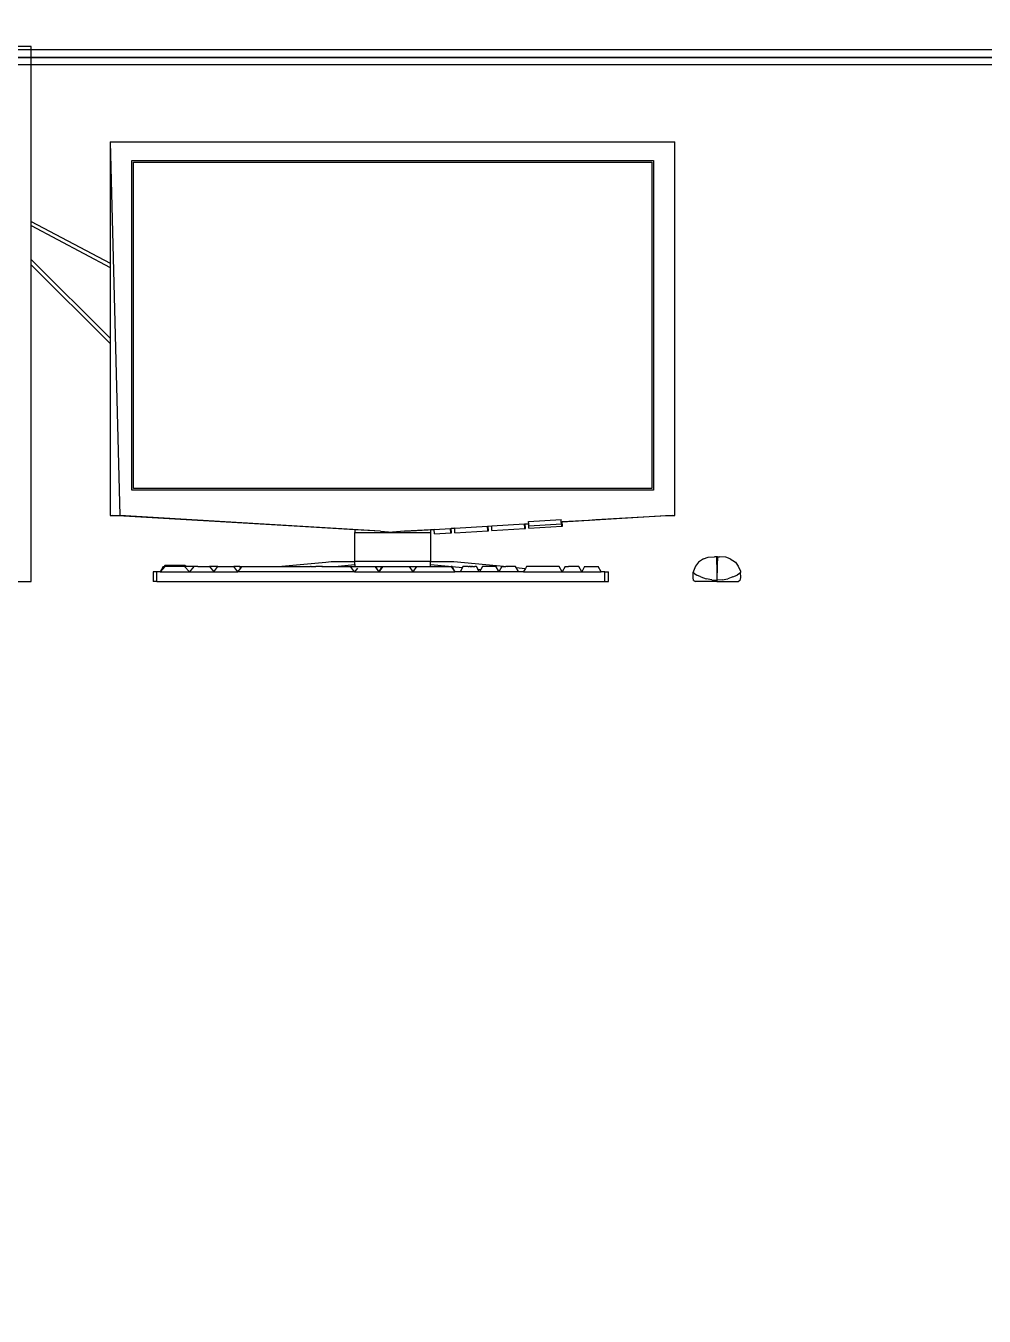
# Model space of a CAD drawing. Header units: inches. Extents: x -1841 to -80, y -100 to 1021.
# Drawn here: x -905.07 to -894.47, y 310.32 to 324.58 of the extents above; entities that cross this region are included whole.
import ezdxf

# ---------------------------------------------------------------- set-up
doc = ezdxf.new("R2010")
doc.units = ezdxf.units.IN
doc.header["$MEASUREMENT"] = 0
doc.layers.add('Edges', color=7, linetype='Continuous')
doc.layers.add('PDF_Geometry', color=7, linetype='Continuous', true_color=0x777777)

# ---------------------------------------------------------------- blocks, each defined once
blk = doc.blocks.new('Desktop Computer fr')
at = {"layer": 'Edges'}
for p, q in [((-8.4, 9.609), (-17.1, 9.609)), ((-8.4, 3.333), (-8.4, 9.609)), ((-5.553, 6.194), (-5.214, -7.223)), ((-5.553, 6.194), (-5.553, 1.829)), ((-5.553, 6.194), (14.731, 6.194)), ((14.731, -7.223), (14.731, 6.194)), ((-4.784, 5.524), (13.961, 5.524)), ((-4.784, -6.315), (-4.784, 5.524)), ((-4.722, 5.462), (13.899, 5.462)), ((-4.722, -6.254), (-4.722, 5.462)), ((13.899, 5.462), (13.899, -6.254)), ((13.961, 5.524), (13.961, -6.315)), ((-8.4, 3.183), (-8.4, 3.333)), ((-8.4, 3.333), (-5.553, 1.829)), ((-8.4, 1.969), (-8.4, 3.183)), ((-8.4, 3.183), (-5.553, 1.678)), ((-8.4, 1.78), (-8.4, 1.969)), ((-8.4, 1.969), (-5.553, -0.859)), ((-8.4, -9.591), (-8.4, 1.78)), ((-5.553, -1.047), (-8.4, 1.78)), ((-5.553, 1.829), (-5.553, 1.678)), ((-5.553, 1.678), (-5.553, -0.859)), ((-5.553, -0.859), (-5.553, -1.047)), ((-5.553, -1.047), (-5.553, -7.223)), ((13.961, -6.315), (-4.784, -6.315)), ((13.899, -6.254), (-4.722, -6.254)), ((-5.553, -7.223), (-5.474, -7.223)), ((-5.474, -7.223), (-5.214, -7.223)), ((1.053, -7.61), (-5.474, -7.223)), ((4.158, -7.793), (-5.214, -7.223)), ((9.474, -7.441), (10.646, -7.37)), ((10.651, -7.451), (10.646, -7.37)), ((10.682, -7.449), (14.392, -7.223)), ((11.632, -7.402), (10.682, -7.458)), ((11.887, -7.387), (11.632, -7.402)), ((14.652, -7.223), (11.887, -7.387)), ((14.392, -7.223), (14.652, -7.223)), ((14.652, -7.223), (14.731, -7.223)), ((1.255, -7.622), (1.053, -7.61)), ((3.228, -7.739), (1.255, -7.622)), ((3.228, -7.739), (3.228, -7.842)), ((4.158, -7.793), (3.228, -7.739)), ((3.228, -7.842), (5.949, -7.842)), ((3.228, -8.88), (3.228, -7.842)), ((4.158, -7.793), (4.589, -7.82)), ((5.019, -7.793), (4.589, -7.82)), ((5.019, -7.793), (6.081, -7.729)), ((5.949, -7.739), (5.019, -7.793)), ((6.081, -7.731), (5.949, -7.739)), ((5.949, -7.739), (5.949, -7.842)), ((5.949, -7.842), (5.949, -8.88)), ((6.081, -7.729), (6.67, -7.693)), ((6.081, -7.731), (6.081, -7.729)), ((6.091, -7.891), (6.081, -7.731)), ((6.091, -7.891), (6.68, -7.855)), ((6.67, -7.693), (6.695, -7.691)), ((6.68, -7.855), (6.67, -7.693)), ((6.68, -7.855), (6.705, -7.853)), ((6.695, -7.691), (6.821, -7.684)), ((6.822, -7.687), (6.695, -7.695)), ((6.695, -7.695), (6.695, -7.691)), ((6.705, -7.853), (6.695, -7.695)), ((6.821, -7.684), (7.999, -7.612)), ((6.822, -7.687), (6.821, -7.684)), ((6.831, -7.846), (6.822, -7.687)), ((6.831, -7.846), (8.009, -7.774)), ((7.999, -7.612), (8.024, -7.611)), ((8.009, -7.774), (7.999, -7.612)), ((8.009, -7.774), (8.034, -7.772)), ((8.024, -7.611), (8.15, -7.603)), ((8.151, -7.608), (8.024, -7.616)), ((8.024, -7.616), (8.024, -7.611)), ((8.034, -7.772), (8.024, -7.616)), ((8.15, -7.603), (9.328, -7.531)), ((8.151, -7.608), (8.15, -7.603)), ((8.16, -7.765), (8.151, -7.608)), ((8.16, -7.765), (9.337, -7.693)), ((9.328, -7.531), (9.353, -7.53)), ((9.337, -7.693), (9.328, -7.531)), ((9.337, -7.693), (9.363, -7.691)), ((9.353, -7.53), (9.479, -7.522)), ((9.48, -7.53), (9.353, -7.537)), ((9.353, -7.537), (9.353, -7.53)), ((9.363, -7.691), (9.353, -7.537)), ((9.479, -7.522), (9.474, -7.441)), ((9.48, -7.53), (9.479, -7.522)), ((9.484, -7.603), (9.48, -7.53)), ((9.484, -7.603), (10.656, -7.531)), ((9.489, -7.684), (9.484, -7.603)), ((9.489, -7.684), (10.666, -7.612)), ((10.651, -7.451), (10.657, -7.45)), ((10.656, -7.531), (10.651, -7.451)), ((10.657, -7.45), (10.682, -7.449)), ((10.666, -7.612), (10.657, -7.45)), ((10.666, -7.612), (10.692, -7.61)), ((10.682, -7.458), (10.682, -7.449)), ((10.692, -7.61), (10.682, -7.458)), ((15.761, -8.778), (15.581, -8.904)), ((15.761, -8.778), (15.925, -8.725)), ((15.925, -8.725), (16.152, -8.708)), ((16.218, -8.708), (16.152, -8.708)), ((16.265, -8.708), (16.218, -8.708)), ((16.218, -8.708), (16.222, -8.733)), ((16.222, -8.733), (16.226, -8.809)), ((16.261, -8.733), (16.257, -8.809)), ((16.265, -8.708), (16.261, -8.733)), ((16.265, -8.708), (16.331, -8.708)), ((16.558, -8.725), (16.331, -8.708)), ((16.722, -8.778), (16.558, -8.725)), ((16.722, -8.778), (16.902, -8.904)), ((-4.017, -9.251), (-4.017, -9.591)), ((-3.886, -9.251), (-4.017, -9.251)), ((-3.886, -9.591), (-3.886, -9.251)), ((-3.756, -9.251), (-3.886, -9.251)), ((-3.651, -9.064), (-3.756, -9.251)), ((-3.649, -9.064), (-3.756, -9.251)), ((-3.594, -9.064), (-3.756, -9.251)), ((-3.756, -9.251), (-2.709, -9.251)), ((-3.651, -9.064), (-3.649, -9.064)), ((-3.649, -9.064), (-3.619, -9.064)), ((-3.591, -9.017), (-3.619, -9.064)), ((-3.619, -9.064), (-3.594, -9.064)), ((-3.566, -9.064), (-3.594, -9.064)), ((-3.563, -9.017), (-3.591, -9.017)), ((-2.887, -9.064), (-3.566, -9.064)), ((-2.864, -9.017), (-3.563, -9.017)), ((-2.887, -9.064), (-2.709, -9.251)), ((-2.837, -9.064), (-2.887, -9.064)), ((-2.864, -9.017), (-2.837, -9.064)), ((-2.559, -9.064), (-2.837, -9.064)), ((-2.55, -9.064), (-2.709, -9.251)), ((-2.709, -9.251), (-1.836, -9.251)), ((-2.559, -9.064), (-2.55, -9.064)), ((-2.404, -9.064), (-2.55, -9.064)), ((-2.404, -9.064), (-2.401, -9.064)), ((-2.401, -9.064), (-1.988, -9.064)), ((-1.988, -9.064), (-1.836, -9.251)), ((-1.687, -9.064), (-1.988, -9.064)), ((-1.836, -9.251), (-1.687, -9.064)), ((-1.836, -9.251), (-0.971, -9.251)), ((-1.687, -9.064), (-1.554, -9.064)), ((-1.554, -9.064), (-1.118, -9.064)), ((-1.118, -9.064), (-1.114, -9.064)), ((-0.971, -9.251), (-1.118, -9.064)), ((-0.896, -9.064), (-1.114, -9.064)), ((-0.971, -9.251), (-0.968, -9.247)), ((3.224, -9.251), (-0.971, -9.251)), ((-0.968, -9.247), (-0.866, -9.115)), ((-0.866, -9.115), (-0.896, -9.064)), ((-0.896, -9.064), (-0.133, -9.064)), ((-0.866, -9.115), (-0.826, -9.064)), ((-0.133, -9.064), (0.365, -9.064)), ((0.365, -9.064), (1.295, -9.064)), ((0.476, -9.064), (2.057, -8.912)), ((1.295, -9.064), (1.642, -9.064)), ((1.66, -9.064), (1.642, -9.064)), ((1.66, -9.064), (1.77, -9.064)), ((1.77, -9.064), (1.828, -9.064)), ((1.878, -9.063), (1.828, -9.064)), ((1.896, -9.064), (1.878, -9.063)), ((1.961, -9.064), (1.896, -9.064)), ((2.044, -9.064), (1.961, -9.064)), ((2.044, -9.064), (2.062, -9.064)), ((2.057, -8.912), (2.192, -8.899)), ((2.071, -9.064), (2.062, -9.064)), ((2.076, -9.064), (2.071, -9.064)), ((2.076, -9.064), (6.237, -9.064)), ((2.192, -8.899), (2.385, -8.88)), ((2.385, -8.88), (3.228, -8.88)), ((2.518, -9.057), (3.228, -8.989)), ((3.224, -9.251), (3.081, -9.064)), ((3.324, -9.119), (3.224, -9.251)), ((3.224, -9.251), (4.097, -9.251)), ((5.949, -8.88), (3.228, -8.88)), ((3.228, -8.989), (3.228, -8.88)), ((3.228, -8.989), (3.228, -9.057)), ((3.956, -9.064), (4.097, -9.251)), ((4.097, -9.251), (3.99, -9.064)), ((4.203, -9.064), (4.097, -9.251)), ((4.234, -9.064), (4.097, -9.251)), ((4.097, -9.251), (5.318, -9.251)), ((5.181, -9.064), (5.318, -9.251)), ((5.45, -9.064), (5.318, -9.251)), ((5.318, -9.251), (6.83, -9.251)), ((5.949, -8.88), (6.792, -8.88)), ((5.949, -8.989), (5.949, -8.88)), ((5.949, -9.064), (5.949, -8.989)), ((5.949, -8.989), (6.724, -9.064)), ((6.237, -9.064), (6.699, -9.064)), ((6.699, -9.064), (6.83, -9.251)), ((6.724, -9.064), (6.699, -9.064)), ((6.724, -9.064), (6.725, -9.064)), ((6.83, -9.251), (6.724, -9.064)), ((6.725, -9.064), (6.83, -9.251)), ((6.725, -9.064), (7.097, -9.099)), ((6.792, -8.88), (8.701, -9.064)), ((7.012, -9.251), (6.83, -9.251)), ((7.097, -9.099), (7.012, -9.251)), ((7.71, -9.251), (7.012, -9.251)), ((7.118, -9.064), (7.097, -9.099)), ((7.117, -9.064), (7.097, -9.099)), ((7.117, -9.064), (7.118, -9.064)), ((7.241, -9.064), (7.118, -9.064)), ((7.25, -9.064), (7.241, -9.064)), ((7.263, -9.064), (7.25, -9.064)), ((7.274, -9.064), (7.263, -9.064)), ((7.281, -9.063), (7.274, -9.064)), ((7.283, -9.064), (7.281, -9.063)), ((7.292, -9.064), (7.283, -9.064)), ((7.293, -9.064), (7.292, -9.064)), ((7.306, -9.064), (7.293, -9.064)), ((7.306, -9.064), (7.32, -9.064)), ((7.32, -9.064), (7.336, -9.064)), ((7.35, -9.064), (7.336, -9.064)), ((7.367, -9.064), (7.35, -9.064)), ((7.37, -9.063), (7.367, -9.064)), ((7.375, -9.064), (7.37, -9.063)), ((7.375, -9.064), (7.4, -9.064)), ((7.408, -9.064), (7.4, -9.064)), ((7.408, -9.064), (7.426, -9.064)), ((7.426, -9.064), (7.436, -9.064)), ((7.452, -9.064), (7.436, -9.064)), ((7.453, -9.064), (7.452, -9.064)), ((7.457, -9.063), (7.453, -9.064)), ((7.458, -9.064), (7.457, -9.063)), ((7.463, -9.064), (7.458, -9.064)), ((7.464, -9.064), (7.463, -9.064)), ((7.464, -9.064), (7.482, -9.064)), ((7.485, -9.064), (7.482, -9.064)), ((7.485, -9.064), (7.544, -9.064)), ((7.604, -9.064), (7.544, -9.064)), ((7.604, -9.064), (7.605, -9.064)), ((7.655, -9.153), (7.604, -9.064)), ((7.605, -9.064), (7.655, -9.153)), ((7.655, -9.153), (7.76, -9.163)), ((7.71, -9.251), (7.655, -9.153)), ((7.76, -9.163), (7.71, -9.251)), ((8.408, -9.251), (7.71, -9.251)), ((7.815, -9.064), (7.76, -9.163)), ((7.816, -9.064), (7.76, -9.163)), ((7.815, -9.064), (7.816, -9.064)), ((8.045, -9.064), (7.816, -9.064)), ((8.302, -9.064), (8.045, -9.064)), ((8.302, -9.064), (8.303, -9.064)), ((8.392, -9.223), (8.302, -9.064)), ((8.303, -9.064), (8.392, -9.223)), ((8.392, -9.223), (8.422, -9.226)), ((8.392, -9.223), (8.408, -9.251)), ((8.422, -9.226), (8.408, -9.251)), ((9.106, -9.251), (8.408, -9.251)), ((8.513, -9.064), (8.422, -9.226)), ((8.514, -9.064), (8.422, -9.226)), ((8.513, -9.064), (8.514, -9.064)), ((8.514, -9.064), (8.655, -9.064)), ((9, -9.064), (8.655, -9.064)), ((9, -9.064), (9.001, -9.064)), ((9.018, -9.094), (9, -9.064)), ((9.001, -9.064), (9.018, -9.094)), ((9.018, -9.094), (9.358, -9.127)), ((9.018, -9.094), (9.098, -9.238)), ((9.098, -9.238), (9.296, -9.238)), ((9.098, -9.238), (9.106, -9.251)), ((9.288, -9.251), (9.106, -9.251)), ((9.296, -9.238), (9.288, -9.251)), ((9.288, -9.251), (10.684, -9.251)), ((9.358, -9.127), (9.296, -9.238)), ((9.394, -9.064), (9.358, -9.127)), ((9.452, -9.064), (9.394, -9.064)), ((10.578, -9.064), (9.452, -9.064)), ((10.684, -9.251), (10.578, -9.064)), ((10.79, -9.064), (10.684, -9.251)), ((10.684, -9.251), (11.382, -9.251)), ((10.79, -9.064), (10.903, -9.064)), ((11.276, -9.064), (10.903, -9.064)), ((11.382, -9.251), (11.276, -9.064)), ((11.488, -9.064), (11.382, -9.251)), ((11.382, -9.251), (12.08, -9.251)), ((11.488, -9.064), (11.671, -9.064)), ((11.671, -9.064), (11.974, -9.064)), ((12.08, -9.251), (11.974, -9.064)), ((12.211, -9.251), (12.08, -9.251)), ((12.211, -9.591), (12.211, -9.251)), ((12.211, -9.251), (12.341, -9.251)), ((12.341, -9.591), (12.341, -9.251)), ((15.383, -9.45), (15.39, -9.262)), ((15.4, -9.23), (15.39, -9.262)), ((15.39, -9.262), (15.437, -9.314)), ((15.402, -9.225), (15.4, -9.23)), ((15.451, -9.1), (15.402, -9.225)), ((15.474, -9.042), (15.451, -9.1)), ((15.581, -8.904), (15.474, -9.042)), ((16.226, -8.809), (16.231, -8.932)), ((16.231, -8.932), (16.235, -9.072)), ((16.235, -9.072), (16.238, -9.219)), ((16.238, -9.219), (16.24, -9.385)), ((16.245, -9.219), (16.243, -9.385)), ((16.248, -9.072), (16.245, -9.219)), ((16.252, -8.932), (16.248, -9.072)), ((16.257, -8.809), (16.252, -8.932)), ((16.902, -8.904), (17.009, -9.042)), ((17.009, -9.042), (17.083, -9.23)), ((17.093, -9.262), (17.046, -9.314)), ((17.083, -9.23), (17.093, -9.262)), ((17.1, -9.45), (17.093, -9.262)), ((-17.1, -9.591), (-8.4, -9.591)), ((-3.886, -9.591), (-4.017, -9.591)), ((-3.886, -9.591), (-2.27, -9.591)), ((-2.27, -9.591), (1.593, -9.591)), ((1.593, -9.591), (1.609, -9.591)), ((1.609, -9.591), (12.211, -9.591)), ((12.211, -9.591), (12.341, -9.591)), ((15.404, -9.559), (15.383, -9.45)), ((15.404, -9.559), (15.415, -9.566)), ((15.415, -9.565), (15.415, -9.566)), ((15.415, -9.566), (15.427, -9.571)), ((15.427, -9.571), (15.465, -9.591)), ((15.437, -9.314), (15.52, -9.373)), ((16.241, -9.591), (15.465, -9.591)), ((15.666, -9.435), (15.52, -9.373)), ((15.666, -9.435), (15.854, -9.504)), ((16.059, -9.542), (15.854, -9.504)), ((16.059, -9.542), (16.241, -9.552)), ((16.24, -9.385), (16.241, -9.431)), ((16.243, -9.385), (16.241, -9.431)), ((16.241, -9.431), (16.242, -9.432)), ((16.242, -9.432), (16.241, -9.514)), ((16.241, -9.514), (16.241, -9.552)), ((16.424, -9.542), (16.241, -9.552)), ((16.241, -9.552), (16.241, -9.591)), ((16.241, -9.591), (17.018, -9.591)), ((16.424, -9.542), (16.629, -9.504)), ((16.817, -9.435), (16.629, -9.504)), ((16.817, -9.435), (16.963, -9.373)), ((17.046, -9.314), (16.963, -9.373)), ((17.056, -9.571), (17.018, -9.591)), ((17.068, -9.566), (17.056, -9.571)), ((17.079, -9.559), (17.068, -9.566)), ((17.068, -9.565), (17.068, -9.566)), ((17.079, -9.559), (17.1, -9.45))]:
    blk.add_line(p, q, dxfattribs=at)

msp = doc.modelspace()

# ---------------------------------------------------------------- linework, layer by layer
at = {"layer": 'PDF_Geometry', "color": 7, "lineweight": 25}
for points in [[(-875.258, 169.283), (-889.073, 169.283), (-889.073, 173.915), (-879.063, 173.915), (-879.063, 246.962), (-938.874, 246.962), (-938.874, 249.444), (-879.063, 249.444), (-879.063, 324.31), (-959.224, 324.31), (-959.224, 322.738), (-961.706, 322.738), (-961.706, 326.461), (-961.706, 327.95), (-959.224, 327.95), (-875.589, 327.95), (-853.667, 327.95), (-853.667, 326.461), (-853.667, 324.31), (-862.932, 324.31)], [(-880.221, 324.31), (-959.224, 324.31)], [(-879.063, 249.444), (-879.063, 324.31), (-879.063, 249.526), (-879.229, 249.526), (-879.063, 249.526), (-879.146, 249.526), (-879.146, 249.609), (-879.146, 324.145), (-959.142, 324.145), (-959.142, 324.228), (-879.063, 324.228), (-959.142, 324.228), (-959.142, 324.145), (-959.142, 322.738), (-959.142, 324.228)]]:
    msp.add_lwpolyline(points, dxfattribs=at)

# ---------------------------------------------------------------- block references
at = {"color": 7, "lineweight": 25, "xscale": 0.3077821668246569, "yscale": 0.3077821668246569, "zscale": 0.3077821668246569}
msp.add_blockref('Desktop Computer fr', (-902.422, 321.389), dxfattribs=at)

doc.saveas('drawing.dxf')
